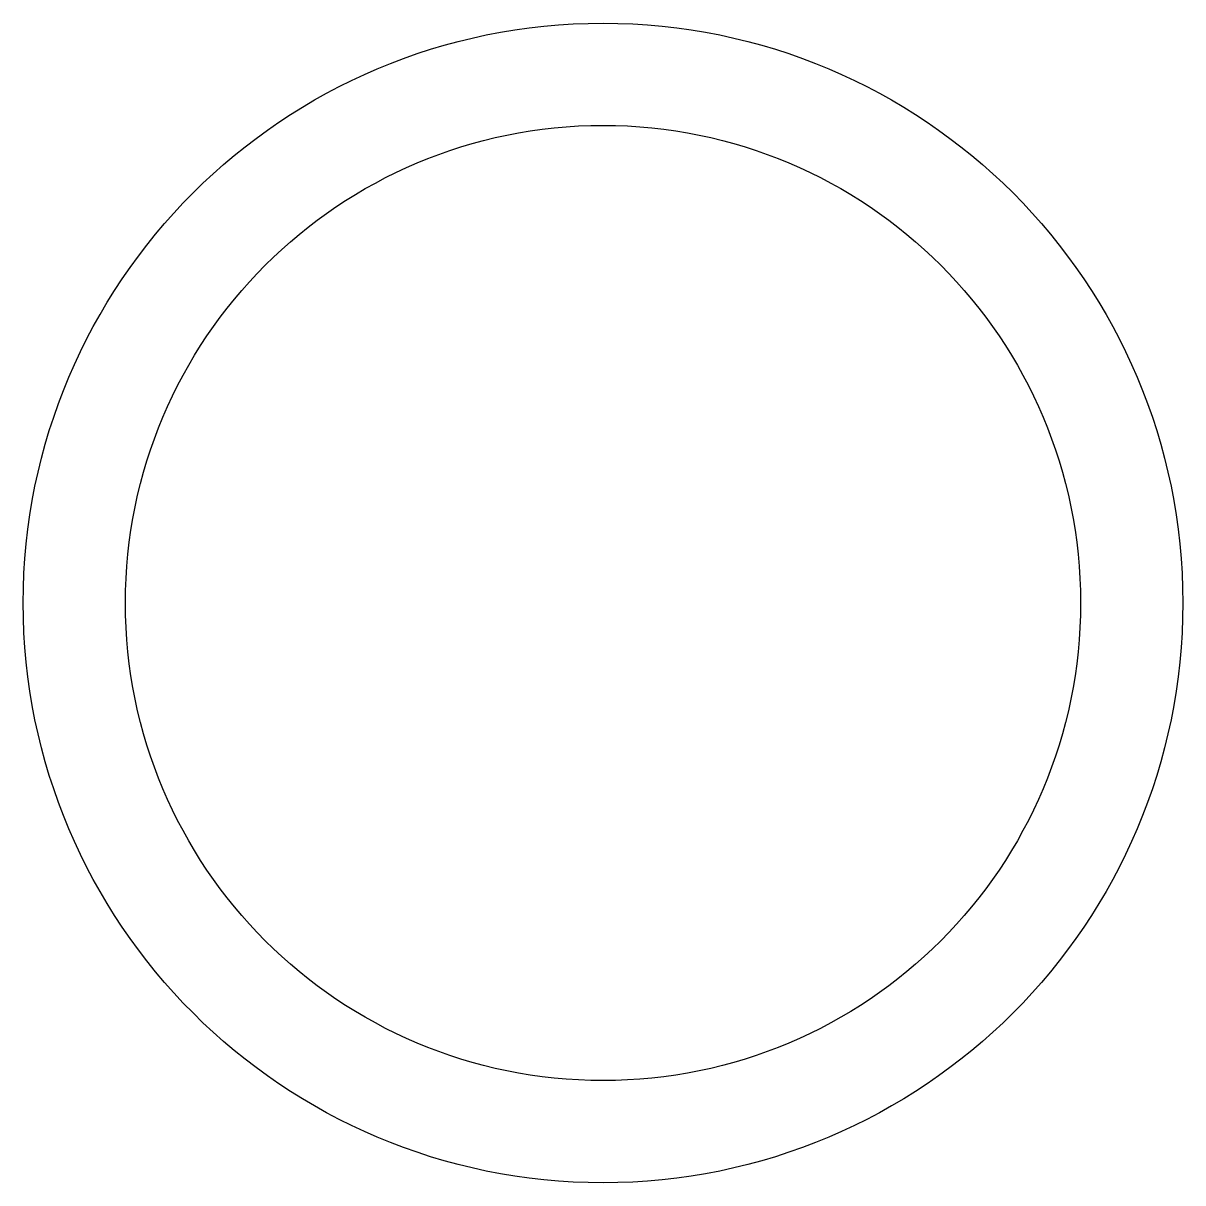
# Model space of a CAD drawing. Header units: millimetres. Extents: x 128.7 to 158.2, y 208.3 to 237.8.
import ezdxf

# ---------------------------------------------------------------- set-up
doc = ezdxf.new("R2010")
doc.units = ezdxf.units.MM
doc.layers.get('0').update_dxf_attribs({"linetype": 'CONTINUOUS'})

msp = doc.modelspace()

# ---------------------------------------------------------------- linework, layer by layer
for radius in [14.75, 12.15]:
    msp.add_circle((143.48, 223.07), radius)

doc.saveas('drawing.dxf')
